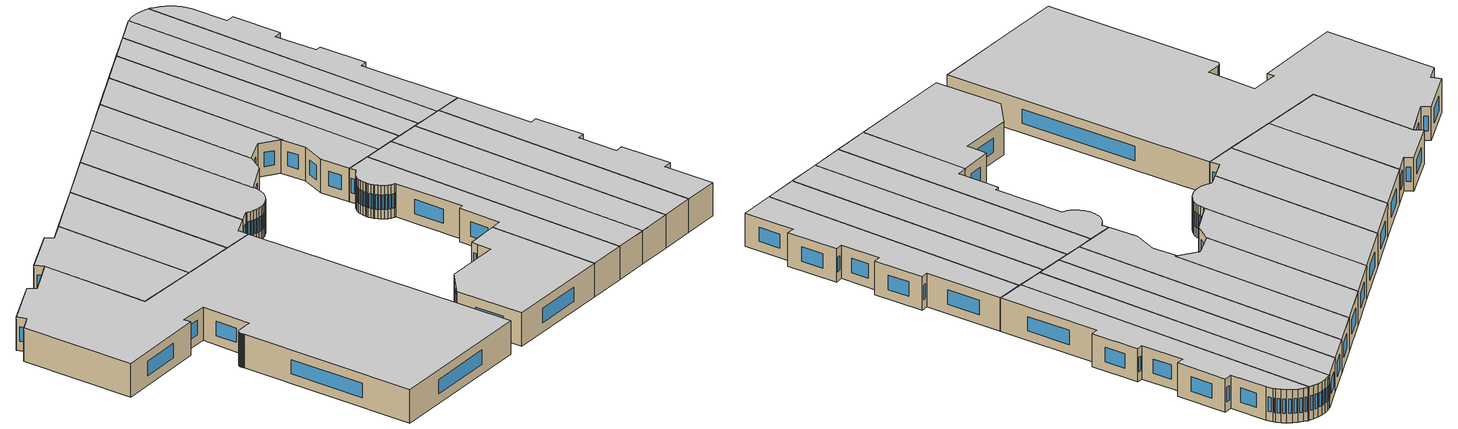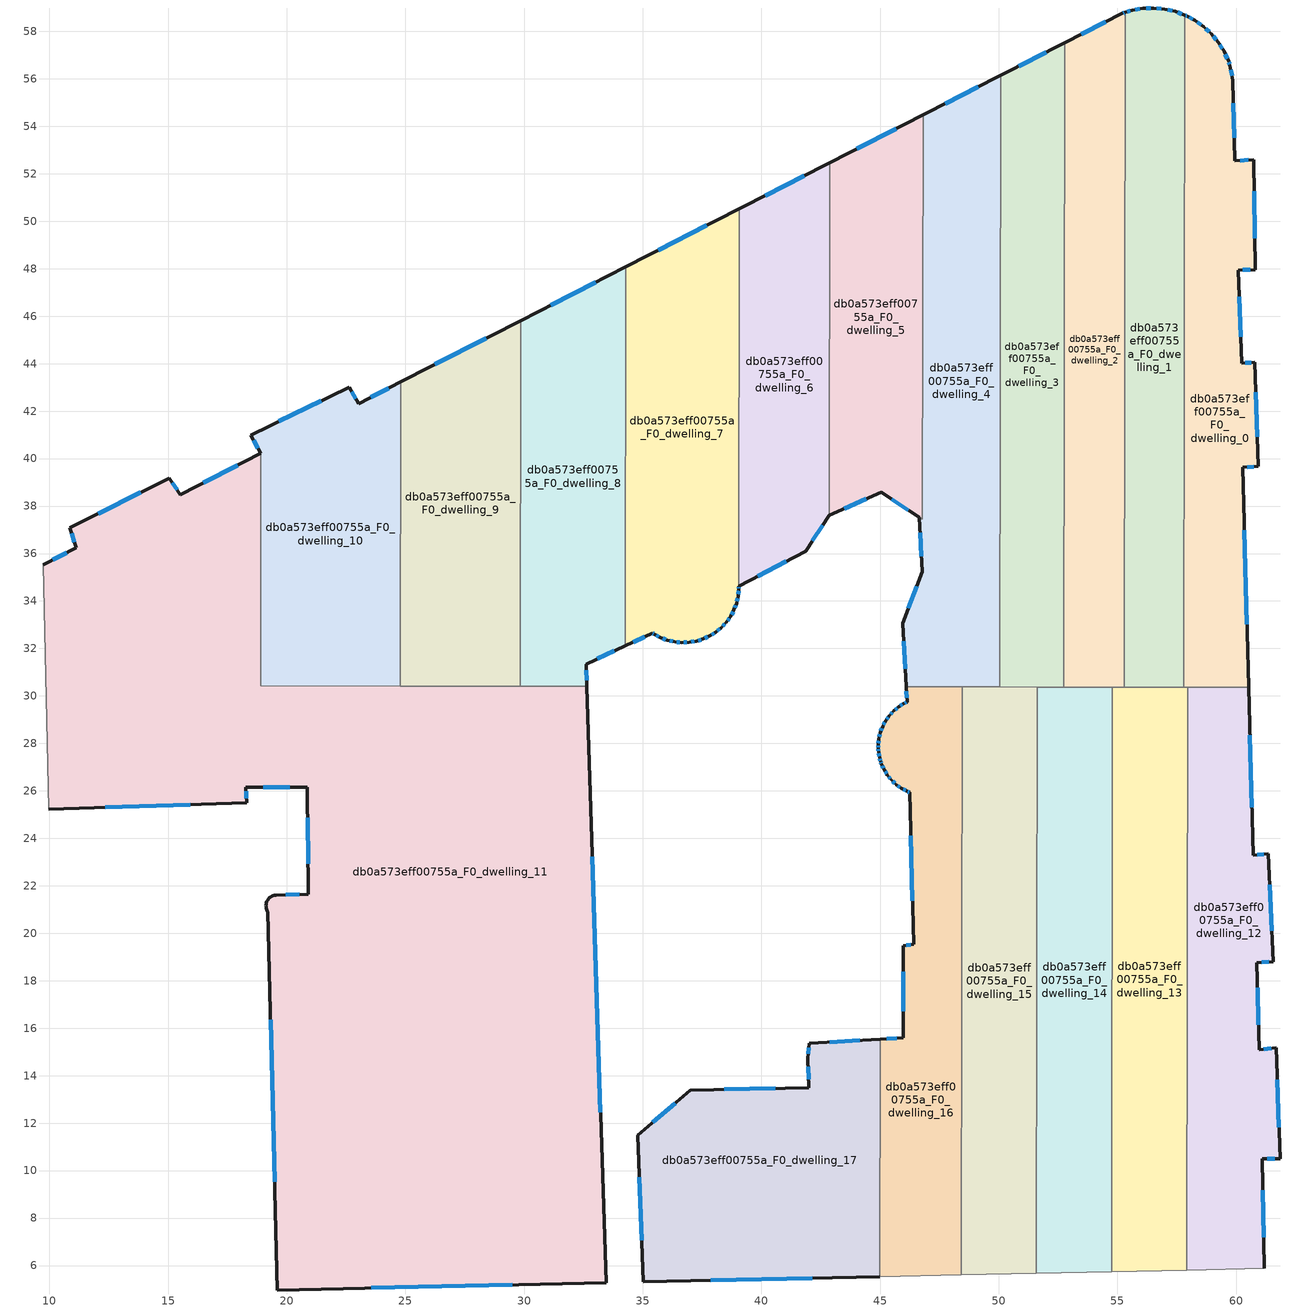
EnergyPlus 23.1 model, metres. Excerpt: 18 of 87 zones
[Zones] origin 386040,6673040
db0a573eff00755a_F0_dwelling_0
 floor ground (EU_floor_Construction): 59.25,57.54 59.49,57.15 59.68,56.74 59.74,56.57 59.87,55.95 59.94,52.54 60.74,52.6 60.8,47.97 60.08,47.94 60.24,44.02 60.78,44.05 60.93,39.68 60.28,39.63 60.53,30.36 55.84,30.37 57.79,30.37 57.83,58.69 57.86,58.68 57.94,58.64 58.26,58.47 58.63,58.2 58.96,57.89 z0
 wall outside (EU_wall_Construction): 60.53,30.36 60.28,39.63 60.93,39.68 60.78,44.05 60.24,44.02 60.08,47.94 60.8,47.97 60.74,52.6 59.94,52.54 59.87,55.95 59.74,56.57 59.68,56.74 59.49,57.15 59.25,57.54 58.96,57.89 58.63,58.2 58.26,58.47 57.94,58.64 57.86,58.68 57.83,58.69 z0:3
 wall to db0a573eff00755a_F0_dwelling_1 (EU_wall_Construction): 57.83,58.69 57.79,30.37 55.84,30.37 z0:3
 wall to db0a573eff00755a_F0_dwelling_12 (EU_wall_Construction): 57.97,30.37 60.53,30.36 z0:3
 wall to db0a573eff00755a_F0_dwelling_13 (EU_wall_Construction): 55.84,30.37 57.97,30.37 z0:3
 window (EU_Window_Construction): 57.91,58.65 57.88,58.67 / 58.17,58.52 58.03,58.59 / 58.52,58.28 58.36,58.39 / 58.87,57.98 58.72,58.11 / 59.17,57.64 59.04,57.79 / 59.42,57.26 59.32,57.43 / 59.63,56.86 59.55,57.04 / 59.72,56.62 59.7,56.69 / 59.83,56.13 59.78,56.39 / 59.92,53.51 59.89,54.97 / 60.51,52.58 60.17,52.56 / 60.79,49.29 60.76,51.27 / 60.29,47.95 60.6,47.96 / 60.19,45.14 60.13,46.82 / 60.63,44.04 60.39,44.03 / 60.89,40.93 60.83,42.8 / 60.47,39.64 60.74,39.67 / 60.46,33.01 60.35,36.98 z0.86:2.14
 ceiling to db0a573eff00755a_F1_dwelling_0 (EU_floor_Construction): 60.53,30.36 60.28,39.63 60.93,39.68 60.78,44.05 60.24,44.02 60.08,47.94 60.8,47.97 60.74,52.6 59.94,52.54 59.87,55.95 59.74,56.57 59.68,56.74 59.49,57.15 59.25,57.54 58.96,57.89 58.63,58.2 58.26,58.47 57.94,58.64 57.86,58.68 57.83,58.69 57.79,30.37 55.84,30.37 z3
db0a573eff00755a_F0_dwelling_1
 floor ground (EU_floor_Construction): 57.83,58.69 57.79,30.37 55.3,30.37 55.34,58.81 55.63,58.89 56.08,58.97 56.53,58.99 56.98,58.94 57.43,58.84 z0
 wall outside (EU_wall_Construction): 57.83,58.69 57.43,58.84 56.98,58.94 56.53,58.99 56.08,58.97 55.63,58.89 55.34,58.81 z0:3
 wall to db0a573eff00755a_F0_dwelling_2 (EU_wall_Construction): 55.34,58.81 55.3,30.37 z0:3
 wall to db0a573eff00755a_F0_dwelling_13 (EU_wall_Construction): 55.3,30.37 55.84,30.37 z0:3
 window (EU_Window_Construction): 57.72,58.73 57.54,58.8 / 55.54,58.87 55.42,58.83 / 55.95,58.95 55.76,58.92 / 56.4,58.98 56.21,58.97 / 56.86,58.95 56.66,58.97 / 57.3,58.87 57.11,58.91 z0.86:2.14
 ceiling to db0a573eff00755a_F1_dwelling_1 (EU_floor_Construction): 57.79,30.37 57.83,58.69 57.43,58.84 56.98,58.94 56.53,58.99 56.08,58.97 55.63,58.89 55.34,58.81 55.3,30.37 z3
db0a573eff00755a_F0_dwelling_10
 floor ground (EU_floor_Construction): 24.8,43.23 24.78,30.41 18.9,30.42 18.91,40.22 18.48,40.98 22.63,43.01 23.02,42.32 z0
 wall outside (EU_wall_Construction): 24.8,43.23 23.02,42.32 22.63,43.01 18.48,40.98 18.91,40.22 z0:3
 wall to db0a573eff00755a_F0_dwelling_9 (EU_wall_Construction): 24.78,30.41 24.8,43.23 z0:3
 wall to db0a573eff00755a_F0_dwelling_11 (EU_wall_Construction): 18.91,40.22 18.9,30.42 24.78,30.41 z0:3
 window (EU_Window_Construction): 24.29,42.97 23.53,42.58 / 18.6,40.77 18.79,40.44 / 21.44,42.43 19.66,41.56 / 22.91,42.52 22.74,42.82 z0.86:2.14
 ceiling to db0a573eff00755a_F1_dwelling_10 (EU_floor_Construction): 24.78,30.41 24.8,43.23 23.02,42.32 22.63,43.01 18.48,40.98 18.91,40.22 18.9,30.42 z3
db0a573eff00755a_F0_dwelling_11
 floor ground (EU_floor_Construction): 32.64,30.4 33.45,5.27 19.6,4.97 19.2,20.9 19.18,20.94 19.15,20.99 19.14,21.05 19.13,21.11 19.12,21.17 19.13,21.23 19.14,21.29 19.16,21.34 19.17,21.36 19.19,21.39 19.23,21.44 19.27,21.49 19.31,21.53 19.36,21.56 19.42,21.58 19.48,21.6 19.53,21.61 19.57,21.61 20.91,21.64 20.86,26.16 18.27,26.16 18.31,25.51 9.97,25.22 9.74,35.54 11.12,36.24 10.86,37.09 15.04,39.17 15.51,38.48 18.91,40.22 18.9,30.42 z0
 wall outside (EU_wall_Construction): 18.91,40.22 15.51,38.48 15.04,39.17 10.86,37.09 11.12,36.24 9.74,35.54 / 9.97,25.22 18.31,25.51 18.27,26.16 20.86,26.16 20.91,21.64 19.57,21.61 19.53,21.61 19.48,21.6 19.42,21.58 19.36,21.56 19.31,21.53 19.27,21.49 19.23,21.44 19.19,21.39 19.17,21.36 19.16,21.34 19.14,21.29 19.13,21.23 19.12,21.17 19.13,21.11 19.14,21.05 19.15,20.99 19.18,20.94 19.2,20.9 19.6,4.97 33.45,5.27 32.64,30.4 z0:3
 wall adiabatic (EU_wall_Construction): 9.74,35.54 9.97,25.22 z0:3
 wall to db0a573eff00755a_F0_dwelling_8 (EU_wall_Construction): 32.64,30.4 29.83,30.41 z0:3
 wall to db0a573eff00755a_F0_dwelling_9 (EU_wall_Construction): 29.83,30.41 24.78,30.41 z0:3
 window (EU_Window_Construction): 15.38,38.68 15.18,38.97 / 17.94,39.72 16.48,38.98 / 33.22,12.45 32.87,23.22 / 23.56,5.06 29.49,5.19 / 19.32,16.35 19.49,9.52 / 20.53,21.63 19.95,21.62 / 20.88,24.87 20.9,22.93 / 19.01,26.16 20.12,26.16 / 18.3,25.69 18.28,25.97 / 12.35,25.3 15.93,25.42 / 10.73,36.04 10.14,35.74 / 10.94,36.85 11.05,36.48 / 13.85,38.57 12.05,37.68 z0.86:2.14
 ceiling to db0a573eff00755a_F1_dwelling_11 (EU_floor_Construction): 33.45,5.27 32.64,30.4 18.9,30.42 18.91,40.22 15.51,38.48 15.04,39.17 10.86,37.09 11.12,36.24 9.74,35.54 9.97,25.22 18.31,25.51 18.27,26.16 20.86,26.16 20.91,21.64 19.57,21.61 19.53,21.61 19.48,21.6 19.42,21.58 19.36,21.56 19.31,21.53 19.27,21.49 19.23,21.44 19.19,21.39 19.17,21.36 19.16,21.34 19.14,21.29 19.13,21.23 19.12,21.17 19.13,21.11 19.14,21.05 19.15,20.99 19.18,20.94 19.2,20.9 19.6,4.97 z3
db0a573eff00755a_F0_dwelling_12
 floor ground (EU_floor_Construction): 60.53,30.36 60.71,23.28 61.34,23.34 61.57,18.81 60.88,18.75 60.97,15.09 61.68,15.17 61.85,10.49 61.09,10.5 61.19,5.88 57.93,5.81 57.97,30.37 z0
 wall outside (EU_wall_Construction): 61.19,5.88 61.09,10.5 61.85,10.49 61.68,15.17 60.97,15.09 60.88,18.75 61.57,18.81 61.34,23.34 60.71,23.28 60.53,30.36 z0:3
 wall adiabatic (EU_wall_Construction): 57.93,5.81 61.19,5.88 z0:3
 wall to db0a573eff00755a_F0_dwelling_13 (EU_wall_Construction): 57.97,30.37 57.93,5.81 z0:3
 window (EU_Window_Construction): 60.94,16.14 60.9,17.71 / 61.48,15.15 61.17,15.11 / 61.81,11.83 61.73,13.83 / 61.31,10.5 61.64,10.49 / 61.16,7.2 61.12,9.18 / 60.66,25.3 60.58,28.34 / 61.16,23.33 60.89,23.3 / 61.5,20.1 61.41,22.05 / 61.08,18.77 61.37,18.79 z0.86:2.14
 ceiling to db0a573eff00755a_F1_dwelling_12 (EU_floor_Construction): 61.19,5.88 61.09,10.5 61.85,10.49 61.68,15.17 60.97,15.09 60.88,18.75 61.57,18.81 61.34,23.34 60.71,23.28 60.53,30.36 57.97,30.37 57.93,5.81 z3
db0a573eff00755a_F0_dwelling_13
 floor ground (EU_floor_Construction): 57.97,30.37 57.93,5.81 54.75,5.74 54.79,30.37 z0
 wall adiabatic (EU_wall_Construction): 54.75,5.74 57.93,5.81 z0:3
 wall to db0a573eff00755a_F0_dwelling_14 (EU_wall_Construction): 54.79,30.37 54.75,5.74 z0:3
 wall to db0a573eff00755a_F0_dwelling_2 (EU_wall_Construction): 55.3,30.37 54.79,30.37 z0:3
 ceiling to db0a573eff00755a_F1_dwelling_13 (EU_floor_Construction): 57.93,5.81 57.97,30.37 54.79,30.37 54.75,5.74 z3
db0a573eff00755a_F0_dwelling_14
 floor ground (EU_floor_Construction): 54.79,30.37 54.75,5.74 51.58,5.67 51.62,30.37 z0
 wall adiabatic (EU_wall_Construction): 51.58,5.67 54.75,5.74 z0:3
 wall to db0a573eff00755a_F0_dwelling_15 (EU_wall_Construction): 51.62,30.37 51.58,5.67 z0:3
 wall to db0a573eff00755a_F0_dwelling_3 (EU_wall_Construction): 52.73,30.37 51.62,30.37 z0:3
 wall to db0a573eff00755a_F0_dwelling_2 (EU_wall_Construction): 54.79,30.37 52.73,30.37 z0:3
 ceiling to db0a573eff00755a_F1_dwelling_14 (EU_floor_Construction): 54.75,5.74 54.79,30.37 51.62,30.37 51.58,5.67 z3
db0a573eff00755a_F0_dwelling_15
 floor ground (EU_floor_Construction): 51.62,30.37 51.58,5.67 48.42,5.6 48.46,30.38 z0
 wall adiabatic (EU_wall_Construction): 48.42,5.6 51.58,5.67 z0:3
 wall to db0a573eff00755a_F0_dwelling_16 (EU_wall_Construction): 48.46,30.38 48.42,5.6 z0:3
 wall to db0a573eff00755a_F0_dwelling_4 (EU_wall_Construction): 50.04,30.38 48.46,30.38 z0:3
 wall to db0a573eff00755a_F0_dwelling_3 (EU_wall_Construction): 51.62,30.37 50.04,30.38 z0:3
 ceiling to db0a573eff00755a_F1_dwelling_15 (EU_floor_Construction): 51.58,5.67 51.62,30.37 48.46,30.38 48.42,5.6 z3
db0a573eff00755a_F0_dwelling_16
 floor ground (EU_floor_Construction): 48.46,30.38 48.42,5.6 44.99,5.53 45.01,15.54 45.98,15.6 45.97,19.48 46.41,19.54 46.25,25.93 46.14,25.98 45.9,26.11 45.68,26.26 45.48,26.45 45.31,26.66 45.17,26.89 45.06,27.13 45.03,27.23 44.98,27.39 44.93,27.66 44.92,27.8 44.92,27.93 44.95,28.2 45.01,28.46 45.1,28.71 45.23,28.95 45.39,29.17 45.57,29.37 45.78,29.54 46.01,29.68 46.13,29.74 46.1,30.38 z0
 wall outside (EU_wall_Construction): 46.1,30.38 46.13,29.74 46.01,29.68 45.78,29.54 45.57,29.37 45.39,29.17 45.23,28.95 45.1,28.71 45.01,28.46 44.95,28.2 44.92,27.93 44.92,27.8 44.93,27.66 44.98,27.39 45.03,27.23 45.06,27.13 45.17,26.89 45.31,26.66 45.48,26.45 45.68,26.26 45.9,26.11 46.14,25.98 46.25,25.93 46.41,19.54 45.97,19.48 45.98,15.6 45.01,15.54 z0:3
 wall adiabatic (EU_wall_Construction): 44.99,5.53 48.42,5.6 z0:3
 wall to db0a573eff00755a_F0_dwelling_17 (EU_wall_Construction): 45.01,15.54 44.99,5.53 z0:3
 wall to db0a573eff00755a_F0_dwelling_4 (EU_wall_Construction): 48.46,30.38 46.1,30.38 z0:3
 window (EU_Window_Construction): 44.94,28.12 44.93,28 / 44.99,28.38 44.97,28.27 / 45.08,28.64 45.04,28.53 / 45.19,28.88 45.14,28.78 / 45.34,29.11 45.28,29.01 / 45.52,29.31 45.44,29.23 / 45.72,29.49 45.63,29.42 / 45.94,29.64 45.85,29.58 / 46.1,29.73 46.04,29.7 / 46.11,30.2 46.12,29.93 / 45.7,15.58 45.29,15.56 / 45.98,18.37 45.98,16.71 / 46.28,19.52 46.1,19.5 / 46.3,24.11 46.36,21.37 / 46.17,25.97 46.22,25.95 / 45.97,26.07 46.07,26.02 / 45.74,26.22 45.84,26.15 / 45.54,26.4 45.62,26.32 / 45.36,26.6 45.43,26.51 / 45.21,26.82 45.27,26.72 / 45.09,27.06 45.14,26.96 / 45.03,27.2 45.05,27.16 / 44.99,27.35 45.01,27.28 / 44.95,27.58 44.96,27.47 / 44.93,27.76 44.93,27.7 / 44.92,27.89 44.92,27.84 z0.86:2.14
 ceiling to db0a573eff00755a_F1_dwelling_16 (EU_floor_Construction): 48.42,5.6 48.46,30.38 46.1,30.38 46.13,29.74 46.01,29.68 45.78,29.54 45.57,29.37 45.39,29.17 45.23,28.95 45.1,28.71 45.01,28.46 44.95,28.2 44.92,27.93 44.92,27.8 44.93,27.66 44.98,27.39 45.03,27.23 45.06,27.13 45.17,26.89 45.31,26.66 45.48,26.45 45.68,26.26 45.9,26.11 46.14,25.98 46.25,25.93 46.41,19.54 45.97,19.48 45.98,15.6 45.01,15.54 44.99,5.53 z3
db0a573eff00755a_F0_dwelling_17
 floor ground (EU_floor_Construction): 45.01,15.54 44.99,5.53 35.01,5.31 34.79,11.49 37,13.39 42,13.49 41.96,14.74 42.01,15.36 z0
 wall outside (EU_wall_Construction): 45.01,15.54 42.01,15.36 41.96,14.74 42,13.49 37,13.39 34.79,11.49 35.01,5.31 44.99,5.53 z0:3
 window (EU_Window_Construction): 40.57,13.46 38.43,13.42 / 41.97,14.38 41.99,13.85 / 42,15.18 41.98,14.92 / 44.15,15.49 42.87,15.41 / 37.87,5.37 42.14,5.46 / 34.86,9.72 34.95,7.07 / 36.37,12.85 35.42,12.03 z0.86:2.14
 ceiling to db0a573eff00755a_F1_dwelling_17 (EU_floor_Construction): 44.99,5.53 45.01,15.54 42.01,15.36 41.96,14.74 42,13.49 37,13.39 34.79,11.49 35.01,5.31 z3
db0a573eff00755a_F0_dwelling_2
 floor ground (EU_floor_Construction): 55.34,58.81 55.3,30.37 52.73,30.37 52.77,57.53 55.2,58.76 z0
 wall outside (EU_wall_Construction): 55.34,58.81 55.2,58.76 52.77,57.53 z0:3
 wall to db0a573eff00755a_F0_dwelling_3 (EU_wall_Construction): 52.77,57.53 52.73,30.37 z0:3
 window (EU_Window_Construction): 55.3,58.79 55.24,58.78 / 54.5,58.41 53.47,57.88 z0.86:2.14
 ceiling to db0a573eff00755a_F1_dwelling_2 (EU_floor_Construction): 55.3,30.37 55.34,58.81 55.2,58.76 52.77,57.53 52.73,30.37 z3
db0a573eff00755a_F0_dwelling_3
 floor ground (EU_floor_Construction): 52.77,57.53 52.73,30.37 50.04,30.38 50.08,56.15 z0
 wall outside (EU_wall_Construction): 52.77,57.53 50.08,56.15 z0:3
 wall to db0a573eff00755a_F0_dwelling_4 (EU_wall_Construction): 50.08,56.15 50.04,30.38 z0:3
 window (EU_Window_Construction): 52,57.13 50.85,56.54 z0.86:2.14
 ceiling to db0a573eff00755a_F1_dwelling_3 (EU_floor_Construction): 52.73,30.37 52.77,57.53 50.08,56.15 50.04,30.38 z3
db0a573eff00755a_F0_dwelling_4
 floor ground (EU_floor_Construction): 50.08,56.15 50.04,30.38 46.1,30.38 45.95,33.07 46.78,35.23 46.65,37.52 46.79,37.44 46.81,54.48 z0
 wall outside (EU_wall_Construction): 50.08,56.15 46.81,54.48 / 46.65,37.52 46.78,35.23 45.95,33.07 46.1,30.38 z0:3
 wall to db0a573eff00755a_F0_dwelling_5 (EU_wall_Construction): 46.81,54.48 46.79,37.44 46.65,37.53 z0:3
 window (EU_Window_Construction): 49.15,55.67 47.74,54.96 / 46,32.3 46.06,31.15 / 46.55,34.61 46.19,33.69 / 46.68,36.87 46.74,35.88 z0.86:2.14
 ceiling to db0a573eff00755a_F1_dwelling_4 (EU_floor_Construction): 50.04,30.38 50.08,56.15 46.81,54.48 46.79,37.44 46.65,37.52 46.78,35.23 45.95,33.07 46.1,30.38 z3
db0a573eff00755a_F0_dwelling_5
 floor ground (EU_floor_Construction): 46.81,54.48 46.79,37.44 46.65,37.52 45.04,38.59 42.86,37.62 42.89,52.47 z0
 wall outside (EU_wall_Construction): 46.81,54.48 42.89,52.47 / 42.86,37.62 45.04,38.59 46.65,37.52 z0:3
 wall to db0a573eff00755a_F0_dwelling_6 (EU_wall_Construction): 42.89,52.47 42.86,37.62 z0:3
 window (EU_Window_Construction): 45.69,53.9 44.01,53.05 / 45.5,38.29 46.19,37.83 / 43.49,37.89 44.42,38.31 z0.86:2.14
 ceiling to db0a573eff00755a_F1_dwelling_5 (EU_floor_Construction): 46.79,37.44 46.81,54.48 42.89,52.47 42.86,37.62 45.04,38.59 46.65,37.52 z3
db0a573eff00755a_F0_dwelling_6
 floor ground (EU_floor_Construction): 42.89,52.47 42.86,37.62 41.86,36.1 39.05,34.62 39.07,50.52 z0
 wall outside (EU_wall_Construction): 42.89,52.47 39.07,50.52 / 39.05,34.62 41.86,36.1 42.86,37.62 z0:3
 wall to db0a573eff00755a_F0_dwelling_7 (EU_wall_Construction): 39.07,50.52 39.05,34.62 z0:3
 window (EU_Window_Construction): 41.8,51.92 40.16,51.08 / 42.15,36.54 42.58,37.18 / 39.85,35.04 41.06,35.68 z0.86:2.14
 ceiling to db0a573eff00755a_F1_dwelling_6 (EU_floor_Construction): 41.86,36.1 42.86,37.62 42.89,52.47 39.07,50.52 39.05,34.62 z3
db0a573eff00755a_F0_dwelling_7
 floor ground (EU_floor_Construction): 39.07,50.52 39.05,34.51 39.02,34.21 38.95,33.91 38.84,33.62 38.7,33.35 38.52,33.11 38.32,32.88 38.08,32.69 37.83,32.53 37.54,32.4 37.25,32.31 36.95,32.26 36.64,32.25 36.34,32.28 36.04,32.35 35.76,32.45 35.49,32.6 35.41,32.65 34.27,32.12 34.29,48.08 z0
 wall outside (EU_wall_Construction): 37.83,32.53 38.08,32.69 38.32,32.88 38.52,33.11 38.7,33.35 38.84,33.62 38.95,33.91 39.02,34.21 39.05,34.51 39.05,34.62 / 34.27,32.12 35.41,32.65 35.49,32.6 35.76,32.45 36.04,32.35 36.34,32.28 36.64,32.25 36.95,32.26 37.25,32.31 37.54,32.4 37.82,32.53 / 39.07,50.52 34.29,48.08 z0:3
 wall to db0a573eff00755a_F0_dwelling_8 (EU_wall_Construction): 34.29,48.08 34.27,32.12 z0:3
 window (EU_Window_Construction): 38.57,33.18 38.65,33.28 / 38.37,32.95 38.46,33.04 / 38.15,32.74 38.25,32.83 / 37.9,32.57 38.01,32.64 / 37.62,32.44 37.74,32.49 / 37.33,32.34 37.46,32.37 / 37.04,32.27 37.16,32.3 / 36.73,32.25 36.86,32.26 / 36.43,32.27 36.56,32.26 / 36.13,32.33 36.25,32.3 / 35.84,32.42 35.96,32.38 / 35.56,32.56 35.68,32.49 / 35.43,32.63 35.46,32.61 / 34.59,32.27 35.08,32.5 / 37.71,49.83 35.66,48.78 / 39.03,34.29 39.04,34.42 / 38.97,34 39,34.12 / 38.87,33.71 38.92,33.83 / 38.74,33.43 38.8,33.55 / 39.05,34.54 39.05,34.59 z0.86:2.14
 ceiling to db0a573eff00755a_F1_dwelling_7 (EU_floor_Construction): 38.32,32.88 38.52,33.11 38.7,33.35 38.84,33.62 38.95,33.91 39.02,34.21 39.05,34.51 39.07,50.52 34.29,48.08 34.27,32.12 35.41,32.65 35.49,32.6 35.76,32.45 36.04,32.35 36.34,32.28 36.64,32.25 36.95,32.26 37.25,32.31 37.54,32.4 37.83,32.53 38.08,32.69 z3
db0a573eff00755a_F0_dwelling_8
 floor ground (EU_floor_Construction): 34.29,48.08 34.27,32.12 32.61,31.34 32.64,30.4 29.83,30.41 29.85,45.81 z0
 wall outside (EU_wall_Construction): 34.29,48.08 29.85,45.81 / 32.64,30.4 32.61,31.34 34.27,32.12 z0:3
 wall to db0a573eff00755a_F0_dwelling_9 (EU_wall_Construction): 29.85,45.81 29.83,30.41 z0:3
 window (EU_Window_Construction): 33.02,47.43 31.12,46.46 / 33.08,31.56 33.8,31.9 / 32.63,30.67 32.62,31.07 z0.86:2.14
 ceiling to db0a573eff00755a_F1_dwelling_8 (EU_floor_Construction): 32.64,30.4 32.61,31.34 34.27,32.12 34.29,48.08 29.85,45.81 29.83,30.41 z3
db0a573eff00755a_F0_dwelling_9
 floor ground (EU_floor_Construction): 29.85,45.81 29.83,30.41 24.78,30.41 24.8,43.23 z0
 wall outside (EU_wall_Construction): 29.85,45.81 24.8,43.23 z0:3
 window (EU_Window_Construction): 28.41,45.07 26.24,43.97 z0.86:2.14
 ceiling to db0a573eff00755a_F1_dwelling_9 (EU_floor_Construction): 29.83,30.41 29.85,45.81 24.8,43.23 24.78,30.41 z3
[Building]
EU S2 Campaign: North Axis=0; Terrain=City; Solar Distribution=FullExterior
[Site:Location]
Helsinki-Vantaa.AP: Latitude=60.317; Longitude=24.963; Time Zone=2; Elevation=54.6
[SizingPeriod:WeatherFileDays]
AnnualSizingPeriod: Begin Month=1; Begin Day of Month=1; End Month=12; End Day of Month=31; Day of Week for Start Day=Monday; Use Weather File Daylight Saving Period=No; Use Weather File Rain and Snow Indicators=No
[MATERIAL]
EU_InternalMass_Material: Roughness=MediumRough; Thickness=0.1; Conductivity=1; Density=1800; Specific Heat=900; Thermal Absorptance=0.9; Solar Absorptance=0.7; Visible Absorptance=0.7
[MATERIAL:NOMASS] Roughness=MediumRough; Thermal Absorptance=0.9; Solar Absorptance=0.7; Visible Absorptance=0.7
Name | Thermal Resistance
EU_wall_NoMass | 1.10183
EU_floor_NoMass | 1.70606
[WINDOWMATERIAL:SIMPLEGLAZINGSYSTEM]
EU_Window_SimpleGlazing: UFactor=3.11035; Solar Heat Gain Coefficient=0.8; Visible Transmittance=0.8
[CONSTRUCTION]
EU_wall_Construction: EU_wall_NoMass
EU_floor_Construction: EU_floor_NoMass
EU_Window_Construction: EU_Window_SimpleGlazing
EU_InternalMass_Construction: EU_InternalMass_Material
[ZONE] Type=1; Multiplier=1; Ceiling Height=autocalculate; Floor Area=autocalculate; Part of Total Floor Area=Yes
Name | Volume
db0a573eff00755a_F0_dwelling_0 | 213.644
db0a573eff00755a_F0_dwelling_1 | 213.677
db0a573eff00755a_F0_dwelling_10 | 211.31
db0a573eff00755a_F0_dwelling_11 | 1373.18
db0a573eff00755a_F0_dwelling_12 | 234.472
db0a573eff00755a_F0_dwelling_13 | 234.494
db0a573eff00755a_F0_dwelling_14 | 234.497
db0a573eff00755a_F0_dwelling_15 | 234.496
db0a573eff00755a_F0_dwelling_16 | 213.692
db0a573eff00755a_F0_dwelling_17 | 255.234
db0a573eff00755a_F0_dwelling_2 | 213.698
db0a573eff00755a_F0_dwelling_3 | 213.665
db0a573eff00755a_F0_dwelling_4 | 253.534
db0a573eff00755a_F0_dwelling_5 | 181.38
db0a573eff00755a_F0_dwelling_6 | 179.952
db0a573eff00755a_F0_dwelling_7 | 239.814
db0a573eff00755a_F0_dwelling_8 | 213.654
db0a573eff00755a_F0_dwelling_9 | 213.681
[INTERNALMASS] Construction=EU_InternalMass_Construction
Name | Zone or ZoneList | Surface Area
db0a573eff00755a_F0_dwelling_0_EU_InternalMass | db0a573eff00755a_F0_dwelling_0 | 71.2153
db0a573eff00755a_F0_dwelling_1_EU_InternalMass | db0a573eff00755a_F0_dwelling_1 | 71.2258
db0a573eff00755a_F0_dwelling_2_EU_InternalMass | db0a573eff00755a_F0_dwelling_2 | 71.2328
db0a573eff00755a_F0_dwelling_3_EU_InternalMass | db0a573eff00755a_F0_dwelling_3 | 71.2227
db0a573eff00755a_F0_dwelling_4_EU_InternalMass | db0a573eff00755a_F0_dwelling_4 | 84.5079
db0a573eff00755a_F0_dwelling_5_EU_InternalMass | db0a573eff00755a_F0_dwelling_5 | 60.4592
db0a573eff00755a_F0_dwelling_6_EU_InternalMass | db0a573eff00755a_F0_dwelling_6 | 59.9836
db0a573eff00755a_F0_dwelling_7_EU_InternalMass | db0a573eff00755a_F0_dwelling_7 | 79.937
db0a573eff00755a_F0_dwelling_8_EU_InternalMass | db0a573eff00755a_F0_dwelling_8 | 71.2181
db0a573eff00755a_F0_dwelling_9_EU_InternalMass | db0a573eff00755a_F0_dwelling_9 | 71.2271
db0a573eff00755a_F0_dwelling_10_EU_InternalMass | db0a573eff00755a_F0_dwelling_10 | 70.438
db0a573eff00755a_F0_dwelling_11_EU_InternalMass | db0a573eff00755a_F0_dwelling_11 | 457.727
db0a573eff00755a_F0_dwelling_12_EU_InternalMass | db0a573eff00755a_F0_dwelling_12 | 78.1574
db0a573eff00755a_F0_dwelling_13_EU_InternalMass | db0a573eff00755a_F0_dwelling_13 | 78.1645
db0a573eff00755a_F0_dwelling_14_EU_InternalMass | db0a573eff00755a_F0_dwelling_14 | 78.1654
db0a573eff00755a_F0_dwelling_15_EU_InternalMass | db0a573eff00755a_F0_dwelling_15 | 78.1649
db0a573eff00755a_F0_dwelling_16_EU_InternalMass | db0a573eff00755a_F0_dwelling_16 | 71.2318
db0a573eff00755a_F0_dwelling_17_EU_InternalMass | db0a573eff00755a_F0_dwelling_17 | 85.0777
[OTHEREQUIPMENT] Fuel Type=Electricity; Design Level Calculation Method=Watts/Area; Power per Zone Floor Area=1; Fraction Latent=0; Fraction Radiant=0; Fraction Lost=0; Carbon Dioxide Generation Rate=0; EndUse Subcategory=EU_Step8_InternalGains
Name | Zone or ZoneList or Space or SpaceList | Schedule
EU_Step8_InternalGain_db0a573eff00755a_F0_dwelling_0_f000 | db0a573eff00755a_F0_dwelling_0 | EU_Step8_GainSchedule_db0a573eff00755a_F0_dwelling_0_f000
EU_Step8_InternalGain_db0a573eff00755a_F0_dwelling_1_f000 | db0a573eff00755a_F0_dwelling_1 | EU_Step8_GainSchedule_db0a573eff00755a_F0_dwelling_1_f000
EU_Step8_InternalGain_db0a573eff00755a_F0_dwelling_2_f000 | db0a573eff00755a_F0_dwelling_2 | EU_Step8_GainSchedule_db0a573eff00755a_F0_dwelling_2_f000
EU_Step8_InternalGain_db0a573eff00755a_F0_dwelling_3_f000 | db0a573eff00755a_F0_dwelling_3 | EU_Step8_GainSchedule_db0a573eff00755a_F0_dwelling_3_f000
EU_Step8_InternalGain_db0a573eff00755a_F0_dwelling_4_f000 | db0a573eff00755a_F0_dwelling_4 | EU_Step8_GainSchedule_db0a573eff00755a_F0_dwelling_4_f000
EU_Step8_InternalGain_db0a573eff00755a_F0_dwelling_5_f000 | db0a573eff00755a_F0_dwelling_5 | EU_Step8_GainSchedule_db0a573eff00755a_F0_dwelling_5_f000
EU_Step8_InternalGain_db0a573eff00755a_F0_dwelling_6_f000 | db0a573eff00755a_F0_dwelling_6 | EU_Step8_GainSchedule_db0a573eff00755a_F0_dwelling_6_f000
EU_Step8_InternalGain_db0a573eff00755a_F0_dwelling_7_f000 | db0a573eff00755a_F0_dwelling_7 | EU_Step8_GainSchedule_db0a573eff00755a_F0_dwelling_7_f000
EU_Step8_InternalGain_db0a573eff00755a_F0_dwelling_8_f000 | db0a573eff00755a_F0_dwelling_8 | EU_Step8_GainSchedule_db0a573eff00755a_F0_dwelling_8_f000
EU_Step8_InternalGain_db0a573eff00755a_F0_dwelling_9_f000 | db0a573eff00755a_F0_dwelling_9 | EU_Step8_GainSchedule_db0a573eff00755a_F0_dwelling_9_f000
EU_Step8_InternalGain_db0a573eff00755a_F0_dwelling_10_f000 | db0a573eff00755a_F0_dwelling_10 | EU_Step8_GainSchedule_db0a573eff00755a_F0_dwelling_10_f000
EU_Step8_InternalGain_db0a573eff00755a_F0_dwelling_11_f000 | db0a573eff00755a_F0_dwelling_11 | EU_Step8_GainSchedule_db0a573eff00755a_F0_dwelling_11_f000
EU_Step8_InternalGain_db0a573eff00755a_F0_dwelling_12_f000 | db0a573eff00755a_F0_dwelling_12 | EU_Step8_GainSchedule_db0a573eff00755a_F0_dwelling_12_f000
EU_Step8_InternalGain_db0a573eff00755a_F0_dwelling_13_f000 | db0a573eff00755a_F0_dwelling_13 | EU_Step8_GainSchedule_db0a573eff00755a_F0_dwelling_13_f000
EU_Step8_InternalGain_db0a573eff00755a_F0_dwelling_14_f000 | db0a573eff00755a_F0_dwelling_14 | EU_Step8_GainSchedule_db0a573eff00755a_F0_dwelling_14_f000
EU_Step8_InternalGain_db0a573eff00755a_F0_dwelling_15_f000 | db0a573eff00755a_F0_dwelling_15 | EU_Step8_GainSchedule_db0a573eff00755a_F0_dwelling_15_f000
EU_Step8_InternalGain_db0a573eff00755a_F0_dwelling_16_f000 | db0a573eff00755a_F0_dwelling_16 | EU_Step8_GainSchedule_db0a573eff00755a_F0_dwelling_16_f000
EU_Step8_InternalGain_db0a573eff00755a_F0_dwelling_17_f000 | db0a573eff00755a_F0_dwelling_17 | EU_Step8_GainSchedule_db0a573eff00755a_F0_dwelling_17_f000
[ZONEVENTILATION:DESIGNFLOWRATE] Schedule=EU_AlwaysOn; Design Flow Rate Calculation Method=AirChanges/Hour; Air Changes per Hour=0.756316; Ventilation Type=Natural; Fan Pressure Rise=0; Fan Total Efficiency=1; Constant Term Coefficient=1; Temperature Term Coefficient=0; Velocity Term Coefficient=0; Velocity Squared Term Coefficient=0; Minimum Indoor Temperature=-100; Maximum Indoor Temperature=100; Delta Temperature=-100; Minimum Outdoor Temperature=-100; Maximum Outdoor Temperature=100; Maximum Wind Speed=40
Name | Zone or ZoneList or Space or SpaceList
EU_ConstantAir_db0a573eff00755a_F0_dwelling_0 | db0a573eff00755a_F0_dwelling_0
EU_ConstantAir_db0a573eff00755a_F0_dwelling_1 | db0a573eff00755a_F0_dwelling_1
EU_ConstantAir_db0a573eff00755a_F0_dwelling_2 | db0a573eff00755a_F0_dwelling_2
EU_ConstantAir_db0a573eff00755a_F0_dwelling_3 | db0a573eff00755a_F0_dwelling_3
EU_ConstantAir_db0a573eff00755a_F0_dwelling_4 | db0a573eff00755a_F0_dwelling_4
EU_ConstantAir_db0a573eff00755a_F0_dwelling_5 | db0a573eff00755a_F0_dwelling_5
EU_ConstantAir_db0a573eff00755a_F0_dwelling_6 | db0a573eff00755a_F0_dwelling_6
EU_ConstantAir_db0a573eff00755a_F0_dwelling_7 | db0a573eff00755a_F0_dwelling_7
EU_ConstantAir_db0a573eff00755a_F0_dwelling_8 | db0a573eff00755a_F0_dwelling_8
EU_ConstantAir_db0a573eff00755a_F0_dwelling_9 | db0a573eff00755a_F0_dwelling_9
EU_ConstantAir_db0a573eff00755a_F0_dwelling_10 | db0a573eff00755a_F0_dwelling_10
EU_ConstantAir_db0a573eff00755a_F0_dwelling_11 | db0a573eff00755a_F0_dwelling_11
EU_ConstantAir_db0a573eff00755a_F0_dwelling_12 | db0a573eff00755a_F0_dwelling_12
EU_ConstantAir_db0a573eff00755a_F0_dwelling_13 | db0a573eff00755a_F0_dwelling_13
EU_ConstantAir_db0a573eff00755a_F0_dwelling_14 | db0a573eff00755a_F0_dwelling_14
EU_ConstantAir_db0a573eff00755a_F0_dwelling_15 | db0a573eff00755a_F0_dwelling_15
EU_ConstantAir_db0a573eff00755a_F0_dwelling_16 | db0a573eff00755a_F0_dwelling_16
EU_ConstantAir_db0a573eff00755a_F0_dwelling_17 | db0a573eff00755a_F0_dwelling_17
[HVACTEMPLATE:THERMOSTAT] Constant Heating Setpoint=20; Constant Cooling Setpoint=50
EU_HeatOnly_db0a573eff00755a_F0_dwelling_0; EU_HeatOnly_db0a573eff00755a_F0_dwelling_1; EU_HeatOnly_db0a573eff00755a_F0_dwelling_2; EU_HeatOnly_db0a573eff00755a_F0_dwelling_3; EU_HeatOnly_db0a573eff00755a_F0_dwelling_4; EU_HeatOnly_db0a573eff00755a_F0_dwelling_5; EU_HeatOnly_db0a573eff00755a_F0_dwelling_6; EU_HeatOnly_db0a573eff00755a_F0_dwelling_7; EU_HeatOnly_db0a573eff00755a_F0_dwelling_8; EU_HeatOnly_db0a573eff00755a_F0_dwelling_9; EU_HeatOnly_db0a573eff00755a_F0_dwelling_10; EU_HeatOnly_db0a573eff00755a_F0_dwelling_11; EU_HeatOnly_db0a573eff00755a_F0_dwelling_12; EU_HeatOnly_db0a573eff00755a_F0_dwelling_13; EU_HeatOnly_db0a573eff00755a_F0_dwelling_14; EU_HeatOnly_db0a573eff00755a_F0_dwelling_15; EU_HeatOnly_db0a573eff00755a_F0_dwelling_16; EU_HeatOnly_db0a573eff00755a_F0_dwelling_17; EU_HeatOnly_db0a573eff00755a_F1_dwelling_0; EU_HeatOnly_db0a573eff00755a_F1_dwelling_1; EU_HeatOnly_db0a573eff00755a_F1_dwelling_2; EU_HeatOnly_db0a573eff00755a_F1_dwelling_3; EU_HeatOnly_db0a573eff00755a_F1_dwelling_4; EU_HeatOnly_db0a573eff00755a_F1_dwelling_5; EU_HeatOnly_db0a573eff00755a_F1_dwelling_6; EU_HeatOnly_db0a573eff00755a_F1_dwelling_7; EU_HeatOnly_db0a573eff00755a_F1_dwelling_8; EU_HeatOnly_db0a573eff00755a_F1_dwelling_9; EU_HeatOnly_db0a573eff00755a_F1_dwelling_10; EU_HeatOnly_db0a573eff00755a_F1_dwelling_11; EU_HeatOnly_db0a573eff00755a_F1_dwelling_12; EU_HeatOnly_db0a573eff00755a_F1_dwelling_13; EU_HeatOnly_db0a573eff00755a_F1_dwelling_14; EU_HeatOnly_db0a573eff00755a_F1_dwelling_15; EU_HeatOnly_db0a573eff00755a_F1_dwelling_16; EU_HeatOnly_db0a573eff00755a_F1_dwelling_17; EU_HeatOnly_db0a573eff00755a_F2_dwelling_0; EU_HeatOnly_db0a573eff00755a_F2_dwelling_1; EU_HeatOnly_db0a573eff00755a_F2_dwelling_2; EU_HeatOnly_db0a573eff00755a_F2_dwelling_3; EU_HeatOnly_db0a573eff00755a_F2_dwelling_4; EU_HeatOnly_db0a573eff00755a_F2_dwelling_5; EU_HeatOnly_db0a573eff00755a_F2_dwelling_6; EU_HeatOnly_db0a573eff00755a_F2_dwelling_7; EU_HeatOnly_db0a573eff00755a_F2_dwelling_8; EU_HeatOnly_db0a573eff00755a_F2_dwelling_9; EU_HeatOnly_db0a573eff00755a_F2_dwelling_10; EU_HeatOnly_db0a573eff00755a_F2_dwelling_11; EU_HeatOnly_db0a573eff00755a_F2_dwelling_12; EU_HeatOnly_db0a573eff00755a_F2_dwelling_13; EU_HeatOnly_db0a573eff00755a_F2_dwelling_14; EU_HeatOnly_db0a573eff00755a_F2_dwelling_15; EU_HeatOnly_db0a573eff00755a_F2_dwelling_16; EU_HeatOnly_db0a573eff00755a_F3_dwelling_0; EU_HeatOnly_db0a573eff00755a_F3_dwelling_1; EU_HeatOnly_db0a573eff00755a_F3_dwelling_2; EU_HeatOnly_db0a573eff00755a_F3_dwelling_3; EU_HeatOnly_db0a573eff00755a_F3_dwelling_4; EU_HeatOnly_db0a573eff00755a_F3_dwelling_5; EU_HeatOnly_db0a573eff00755a_F3_dwelling_6; EU_HeatOnly_db0a573eff00755a_F3_dwelling_7; EU_HeatOnly_db0a573eff00755a_F3_dwelling_8; EU_HeatOnly_db0a573eff00755a_F3_dwelling_9; EU_HeatOnly_db0a573eff00755a_F3_dwelling_10; EU_HeatOnly_db0a573eff00755a_F3_dwelling_11; EU_HeatOnly_db0a573eff00755a_F3_dwelling_12; EU_HeatOnly_db0a573eff00755a_F3_dwelling_13; EU_HeatOnly_db0a573eff00755a_F3_dwelling_14; EU_HeatOnly_db0a573eff00755a_F3_dwelling_15; EU_HeatOnly_db0a573eff00755a_F3_dwelling_16; EU_HeatOnly_db0a573eff00755a_F4_dwelling_0; EU_HeatOnly_db0a573eff00755a_F4_dwelling_1; EU_HeatOnly_db0a573eff00755a_F4_dwelling_2; EU_HeatOnly_db0a573eff00755a_F4_dwelling_3; EU_HeatOnly_db0a573eff00755a_F4_dwelling_4; EU_HeatOnly_db0a573eff00755a_F4_dwelling_5; EU_HeatOnly_db0a573eff00755a_F4_dwelling_6; EU_HeatOnly_db0a573eff00755a_F4_dwelling_7; EU_HeatOnly_db0a573eff00755a_F4_dwelling_8; EU_HeatOnly_db0a573eff00755a_F4_dwelling_9; EU_HeatOnly_db0a573eff00755a_F4_dwelling_10; EU_HeatOnly_db0a573eff00755a_F4_dwelling_11; EU_HeatOnly_db0a573eff00755a_F4_dwelling_12; EU_HeatOnly_db0a573eff00755a_F4_dwelling_13; EU_HeatOnly_db0a573eff00755a_F4_dwelling_14; EU_HeatOnly_db0a573eff00755a_F4_dwelling_15; EU_HeatOnly_db0a573eff00755a_F4_dwelling_16
[HVACTEMPLATE:ZONE:IDEALLOADSAIRSYSTEM] System Availability Schedule=EU_AlwaysOn; Maximum Heating Supply Air Temperature=50; Minimum Cooling Supply Air Temperature=13; Maximum Heating Supply Air Humidity Ratio=0.0156; Minimum Cooling Supply Air Humidity Ratio=0.0077; Heating Limit=NoLimit; Cooling Limit=NoLimit; Heating Availability Schedule=EU_AlwaysOn; Cooling Availability Schedule=EU_CoolingOff; Dehumidification Control Type=ConstantSensibleHeatRatio; Cooling Sensible Heat Ratio=0.7; Dehumidification Setpoint=60; Humidification Control Type=None; Humidification Setpoint=30; Outdoor Air Method=None; Outdoor Air Flow Rate per Person=0.00944; Outdoor Air Flow Rate per Zone Floor Area=0; Outdoor Air Flow Rate per Zone=0; Demand Controlled Ventilation Type=None; Outdoor Air Economizer Type=NoEconomizer; Heat Recovery Type=None; Sensible Heat Recovery Effectiveness=0.7; Latent Heat Recovery Effectiveness=0.65
Name | Template Thermostat
db0a573eff00755a_F0_dwelling_0 | EU_HeatOnly_db0a573eff00755a_F0_dwelling_0
db0a573eff00755a_F0_dwelling_1 | EU_HeatOnly_db0a573eff00755a_F0_dwelling_1
db0a573eff00755a_F0_dwelling_2 | EU_HeatOnly_db0a573eff00755a_F0_dwelling_2
db0a573eff00755a_F0_dwelling_3 | EU_HeatOnly_db0a573eff00755a_F0_dwelling_3
db0a573eff00755a_F0_dwelling_4 | EU_HeatOnly_db0a573eff00755a_F0_dwelling_4
db0a573eff00755a_F0_dwelling_5 | EU_HeatOnly_db0a573eff00755a_F0_dwelling_5
db0a573eff00755a_F0_dwelling_6 | EU_HeatOnly_db0a573eff00755a_F0_dwelling_6
db0a573eff00755a_F0_dwelling_7 | EU_HeatOnly_db0a573eff00755a_F0_dwelling_7
db0a573eff00755a_F0_dwelling_8 | EU_HeatOnly_db0a573eff00755a_F0_dwelling_8
db0a573eff00755a_F0_dwelling_9 | EU_HeatOnly_db0a573eff00755a_F0_dwelling_9
db0a573eff00755a_F0_dwelling_10 | EU_HeatOnly_db0a573eff00755a_F0_dwelling_10
db0a573eff00755a_F0_dwelling_11 | EU_HeatOnly_db0a573eff00755a_F0_dwelling_11
db0a573eff00755a_F0_dwelling_12 | EU_HeatOnly_db0a573eff00755a_F0_dwelling_12
db0a573eff00755a_F0_dwelling_13 | EU_HeatOnly_db0a573eff00755a_F0_dwelling_13
db0a573eff00755a_F0_dwelling_14 | EU_HeatOnly_db0a573eff00755a_F0_dwelling_14
db0a573eff00755a_F0_dwelling_15 | EU_HeatOnly_db0a573eff00755a_F0_dwelling_15
db0a573eff00755a_F0_dwelling_16 | EU_HeatOnly_db0a573eff00755a_F0_dwelling_16
db0a573eff00755a_F0_dwelling_17 | EU_HeatOnly_db0a573eff00755a_F0_dwelling_17
[SIZING:ZONE] Zone Cooling Design Supply Air Temperature Input Method=SupplyAirTemperature; Zone Cooling Design Supply Air Temperature=13; Zone Heating Design Supply Air Temperature Input Method=SupplyAirTemperature; Zone Heating Design Supply Air Temperature=50; Zone Cooling Design Supply Air Humidity Ratio=0.008; Zone Heating Design Supply Air Humidity Ratio=0.008; Cooling Design Air Flow Method=DesignDay; Cooling Design Air Flow Rate=0; Cooling Minimum Air Flow per Zone Floor Area=0.000762; Cooling Minimum Air Flow=0; Cooling Minimum Air Flow Fraction=0.2; Heating Design Air Flow Method=DesignDay; Heating Design Air Flow Rate=0; Heating Maximum Air Flow per Zone Floor Area=0.002032; Heating Maximum Air Flow=0.141576; Heating Maximum Air Flow Fraction=0.3; Account for Dedicated Outdoor Air System=No; Dedicated Outdoor Air System Control Strategy=NeutralSupplyAir; Dedicated Outdoor Air Low Setpoint Temperature for Design=autosize; Dedicated Outdoor Air High Setpoint Temperature for Design=autosize; Zone Load Sizing Method=Sensible Load Only No Latent Load; Zone Latent Cooling Design Supply Air Humidity Ratio Input Method=HumidityRatioDifference; Zone Cooling Design Supply Air Humidity Ratio Difference=0.005; Zone Latent Heating Design Supply Air Humidity Ratio Input Method=HumidityRatioDifference; Zone Humidification Design Supply Air Humidity Ratio Difference=0.005
db0a573eff00755a_F0_dwelling_0; db0a573eff00755a_F0_dwelling_1; db0a573eff00755a_F0_dwelling_2; db0a573eff00755a_F0_dwelling_3; db0a573eff00755a_F0_dwelling_4; db0a573eff00755a_F0_dwelling_5; db0a573eff00755a_F0_dwelling_6; db0a573eff00755a_F0_dwelling_7; db0a573eff00755a_F0_dwelling_8; db0a573eff00755a_F0_dwelling_9; db0a573eff00755a_F0_dwelling_10; db0a573eff00755a_F0_dwelling_11; db0a573eff00755a_F0_dwelling_12; db0a573eff00755a_F0_dwelling_13; db0a573eff00755a_F0_dwelling_14; db0a573eff00755a_F0_dwelling_15; db0a573eff00755a_F0_dwelling_16; db0a573eff00755a_F0_dwelling_17
[SCHEDULE:CONSTANT]
Name | Hourly Value
EU_AlwaysOn | 1
EU_CoolingOff | 0
[SCHEDULE:FILE] Column Number=1; Rows to Skip at Top=0; Number of Hours of Data=8760; Column Separator=Comma; Interpolate to Timestep=No; Minutes per Item=60; Adjust Schedule for Daylight Savings=Yes
Name | File
EU_Step8_GainSchedule_db0a573eff00755a_F0_dwelling_0_f000 | ../../schedules/db0a573eff00755a/db0a573eff00755a_F0_dwelling_0_f000_gain.csv
EU_Step8_GainSchedule_db0a573eff00755a_F0_dwelling_1_f000 | ../../schedules/db0a573eff00755a/db0a573eff00755a_F0_dwelling_1_f000_gain.csv
EU_Step8_GainSchedule_db0a573eff00755a_F0_dwelling_2_f000 | ../../schedules/db0a573eff00755a/db0a573eff00755a_F0_dwelling_2_f000_gain.csv
EU_Step8_GainSchedule_db0a573eff00755a_F0_dwelling_3_f000 | ../../schedules/db0a573eff00755a/db0a573eff00755a_F0_dwelling_3_f000_gain.csv
EU_Step8_GainSchedule_db0a573eff00755a_F0_dwelling_4_f000 | ../../schedules/db0a573eff00755a/db0a573eff00755a_F0_dwelling_4_f000_gain.csv
EU_Step8_GainSchedule_db0a573eff00755a_F0_dwelling_5_f000 | ../../schedules/db0a573eff00755a/db0a573eff00755a_F0_dwelling_5_f000_gain.csv
EU_Step8_GainSchedule_db0a573eff00755a_F0_dwelling_6_f000 | ../../schedules/db0a573eff00755a/db0a573eff00755a_F0_dwelling_6_f000_gain.csv
EU_Step8_GainSchedule_db0a573eff00755a_F0_dwelling_7_f000 | ../../schedules/db0a573eff00755a/db0a573eff00755a_F0_dwelling_7_f000_gain.csv
EU_Step8_GainSchedule_db0a573eff00755a_F0_dwelling_8_f000 | ../../schedules/db0a573eff00755a/db0a573eff00755a_F0_dwelling_8_f000_gain.csv
EU_Step8_GainSchedule_db0a573eff00755a_F0_dwelling_9_f000 | ../../schedules/db0a573eff00755a/db0a573eff00755a_F0_dwelling_9_f000_gain.csv
EU_Step8_GainSchedule_db0a573eff00755a_F0_dwelling_10_f000 | ../../schedules/db0a573eff00755a/db0a573eff00755a_F0_dwelling_10_f000_gain.csv
EU_Step8_GainSchedule_db0a573eff00755a_F0_dwelling_11_f000 | ../../schedules/db0a573eff00755a/db0a573eff00755a_F0_dwelling_11_f000_gain.csv
EU_Step8_GainSchedule_db0a573eff00755a_F0_dwelling_12_f000 | ../../schedules/db0a573eff00755a/db0a573eff00755a_F0_dwelling_12_f000_gain.csv
EU_Step8_GainSchedule_db0a573eff00755a_F0_dwelling_13_f000 | ../../schedules/db0a573eff00755a/db0a573eff00755a_F0_dwelling_13_f000_gain.csv
EU_Step8_GainSchedule_db0a573eff00755a_F0_dwelling_14_f000 | ../../schedules/db0a573eff00755a/db0a573eff00755a_F0_dwelling_14_f000_gain.csv
EU_Step8_GainSchedule_db0a573eff00755a_F0_dwelling_15_f000 | ../../schedules/db0a573eff00755a/db0a573eff00755a_F0_dwelling_15_f000_gain.csv
EU_Step8_GainSchedule_db0a573eff00755a_F0_dwelling_16_f000 | ../../schedules/db0a573eff00755a/db0a573eff00755a_F0_dwelling_16_f000_gain.csv
EU_Step8_GainSchedule_db0a573eff00755a_F0_dwelling_17_f000 | ../../schedules/db0a573eff00755a/db0a573eff00755a_F0_dwelling_17_f000_gain.csv
